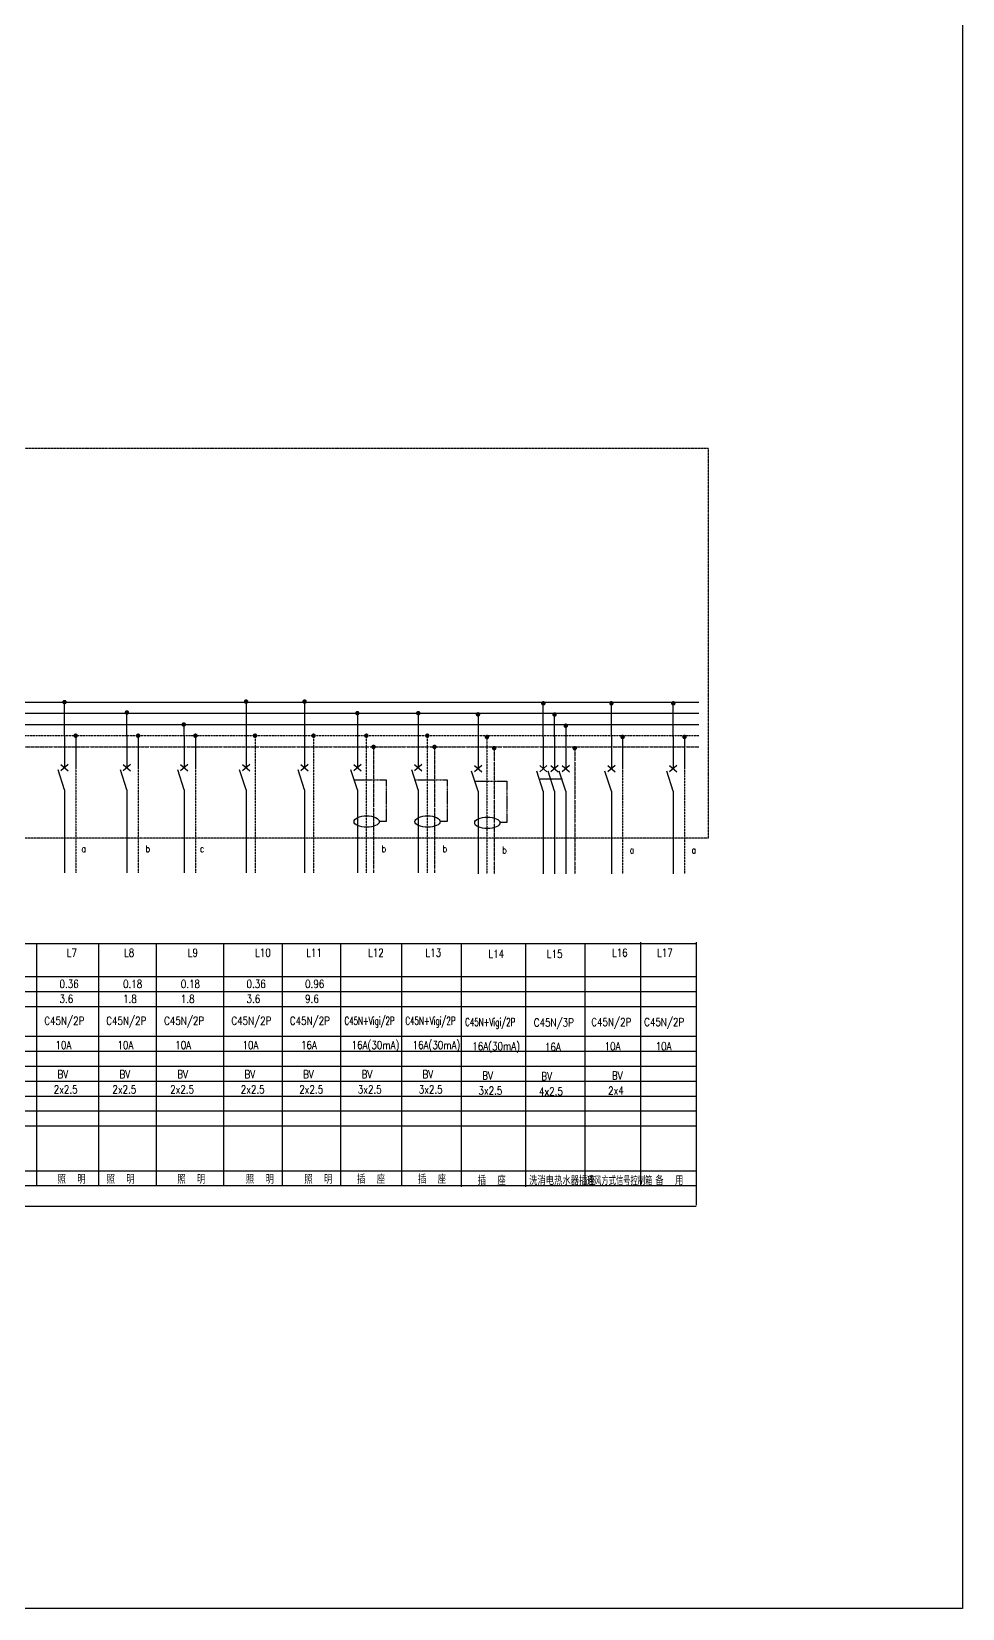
# Model space of a CAD drawing. Extents: x -170759 to 304867, y -311201 to 112352.
# Drawn here: x 81724 to 110797, y -104283 to -55029 of the extents above; entities that cross this region are included whole.
import ezdxf

# ---------------------------------------------------------------- set-up
doc = ezdxf.new("R2010")
doc.units = 0
for name, pattern in [('CENTER2', [1.125, 0.75, -0.125, 0.125, -0.125]), ('DASHDOT', [1, 0.5, -0.25, 0, -0.25]), ('DASHED', [0.75, 0.5, -0.25]), ('DASHED2', [0.375, 0.25, -0.125]), ('HIDDENX2', [0.75, 0.5, -0.25])]:
    doc.linetypes.add(name, pattern=pattern)
doc.layers.get('0').update_dxf_attribs({"linetype": 'CONTINUOUS'})
for name, color, linetype in [('DL', 7, 'CONTINUOUS'), ('导线', 1, 'CONTINUOUS'), ('标注', 7, 'CONTINUOUS')]:
    doc.layers.add(name, color=color, linetype=linetype)
doc.styles.add('HZFS', font='txt.shx', dxfattribs={"width": 0.8, "bigfont": 'msi_fsx.shx'})

# ---------------------------------------------------------------- blocks, each defined once
blk = doc.blocks.new('DL')
at = {"layer": 'DL', "color": 1}
for p, q in [((0, 0), (0, -1420)), ((-163, -1279), (163, -1562)), ((163, -1279), (-163, -1562)), ((0, -2420), (-288, -1530)), ((0, -2420), (0, -3275))]:
    blk.add_line(p, q, dxfattribs=at)

msp = doc.modelspace()

# ---------------------------------------------------------------- linework, layer by layer
msp.add_lwpolyline([(110796.55916, -5775.22087), (110796.55916, -104282.61278), (41242.13485, -104282.61278), (41242.13485, -5775.22087)], close=True)
at = {"layer": 'DL', "color": 1}
for p, q in [((53343.65671, -75972.53896), (102565.76985, -75972.53896)), ((53343.65671, -76322.53897), (102565.76985, -76322.53897)), ((82752.54982, -77022.53899), (82752.54982, -75972.53896)), ((84701.92486, -77022.53899), (84701.92486, -76322.53897)), ((88424.12079, -75972.53896), (88424.12079, -77991.64013)), ((90251.49525, -75972.53896), (90251.49525, -77991.64013)), ((91899.1691, -76322.53897), (91899.1691, -77991.64013)), ((93802.53459, -76322.53897), (93802.53459, -77991.64013)), ((97707.1489, -77060.86841), (97707.1489, -76010.86838)), ((99833.38427, -77060.86841), (99833.38427, -76010.86838)), ((101765.87343, -77060.86841), (101765.87343, -76010.86838)), ((53343.65671, -76672.53898), (102565.76985, -76672.53898)), ((86492.94818, -77022.53899), (86492.94818, -76672.53898)), ((95667.54238, -76360.86839), (95667.54238, -78029.96955)), ((98057.14891, -77060.86841), (98057.14891, -76360.86839)), ((98407.14892, -76710.8684), (98407.14892, -78029.96955)), ((82752.54982, -77022.53899), (82752.54982, -77991.64013)), ((82752.54982, -77022.53899), (82752.54982, -77991.64013)), ((83102.54983, -77022.53899), (83102.54983, -77991.64013)), ((84701.92486, -77022.53899), (84701.92486, -77991.64013)), ((84701.92486, -77022.53899), (84701.92486, -77991.64013)), ((85051.92487, -77022.53899), (85051.92487, -77991.64013)), ((86492.94818, -77022.53899), (86492.94818, -77991.64013)), ((86842.94819, -77022.53899), (86842.94819, -77991.64013)), ((88424.12079, -77022.53899), (88424.12079, -77991.64013)), ((90251.49525, -77022.53899), (90251.49525, -77991.64013)), ((91899.1691, -77022.53899), (91899.1691, -77991.64013)), ((93802.53459, -77022.53899), (93802.53459, -77991.64013)), ((95667.54238, -77060.86841), (95667.54238, -78029.96955)), ((97707.1489, -77060.86841), (97707.1489, -78029.96955)), ((98057.14891, -77060.86841), (98057.14891, -78029.96955)), ((98057.14891, -77060.86841), (98057.14891, -78029.96955)), ((98407.14892, -77060.86841), (98407.14892, -78029.96955)), ((99833.38427, -77060.86841), (99833.38427, -78029.96955)), ((100183.38428, -77060.86841), (100183.38428, -78029.96955)), ((101765.87343, -77060.86841), (101765.87343, -78029.96955)), ((102115.87344, -77060.86841), (102115.87344, -78029.96955)), ((97606.3489, -78373.49327), (98306.34892, -78373.49327)), ((91899.1691, -79197.13924), (91899.1691, -81301.51865)), ((93802.53459, -79197.13924), (93802.53459, -81301.51865)), ((95667.54238, -79235.46866), (95667.54238, -81339.84807)), ((97707.1489, -79275.91811), (97707.1489, -81339.84807)), ((98057.14891, -79275.91811), (98057.14891, -81339.84807)), ((98407.14892, -79235.46866), (98407.14892, -81339.84807))]:
    msp.add_line(p, q, dxfattribs=at)
at = {"layer": 'DL', "color": 1, "linetype": 'HIDDENX2'}
for p, q in [((83102.54983, -77022.53899), (83102.54983, -81301.51865)), ((85051.92487, -77022.53899), (85051.92487, -81301.51865)), ((86842.94819, -77022.53899), (86842.94819, -81301.51865)), ((88704.1208, -77022.53899), (88704.1208, -81301.51865)), ((90531.49526, -77022.53899), (90531.49526, -81301.51865)), ((92179.16911, -77022.53899), (92179.16911, -81301.51865)), ((94082.53459, -77022.53899), (94082.53459, -81301.51865)), ((95947.54238, -77060.86841), (95947.54238, -81339.84807)), ((100183.38428, -77060.86841), (100183.38428, -81339.84807)), ((102115.87344, -77060.86841), (102115.87344, -81339.84807))]:
    msp.add_line(p, q, dxfattribs=at)
at = {"layer": 'DL', "color": 1, "linetype": 'DASHDOT'}
for p, q in [((53401.47359, -77372.539), (102565.76985, -77372.539)), ((92404.79387, -77372.539), (92404.79387, -81301.51865)), ((94308.15935, -77372.539), (94308.15935, -81301.51865)), ((96173.16714, -77410.86842), (96173.16714, -81339.84807)), ((98687.14893, -77410.86842), (98687.14893, -81339.84807))]:
    msp.add_line(p, q, dxfattribs=at)
at = {"layer": 'DL'}
for p, q in [((81877.5498, -83508.97883), (81877.5498, -91076.57373)), ((83813.40516, -83508.97883), (83813.40516, -91076.57373)), ((85617.94816, -83508.97883), (85617.94816, -91076.57373)), ((87718.98454, -83508.97883), (87718.98454, -91076.57373)), ((89546.359, -83508.97883), (89546.359, -91076.57373)), ((91374.21452, -83508.97883), (91374.21452, -91076.57373)), ((93277.58001, -83508.97883), (93277.58001, -91076.57373)), ((95142.5878, -83547.30825), (95142.5878, -91114.90315)), ((97146.65055, -83547.30825), (97146.65055, -91114.90315)), ((98999.10418, -83508.97883), (98999.10418, -91076.57373)), ((100738.79832, -83470.64941), (100738.79832, -91076.57373)), ((102478.49247, -83470.64941), (102478.49247, -91683.9004))]:
    msp.add_line(p, q, dxfattribs=at)
at = {"layer": 'DL', "color": 1, "const_width": 70}
for points in [[(82717.54982, -75972.53896, 1), (82787.54982, -75972.53896, 1)], [(84666.92486, -76298.03897, 1), (84736.92486, -76298.03897, 1)], [(88389.12079, -75957.19524, 1), (88459.12079, -75957.19524, 1)], [(90216.49525, -75957.19524, 1), (90286.49525, -75957.19524, 1)], [(91864.1691, -76319.04588, 1), (91934.1691, -76319.04588, 1)], [(93767.53459, -76319.04588, 1), (93837.53459, -76319.04588, 1)], [(95632.54238, -76357.37531, 1), (95702.54238, -76357.37531, 1)], [(97672.1489, -76010.86838, 1), (97742.1489, -76010.86838, 1)], [(98022.14891, -76360.86839, 1), (98092.14891, -76360.86839, 1)], [(99798.38426, -76010.86838, 1), (99868.38427, -76010.86838, 1)], [(101730.87343, -76010.86838, 1), (101800.87343, -76010.86838, 1)], [(86478.94818, -76637.53898, 1), (86478.94818, -76707.53898, 1)], [(98372.14892, -76710.8684, 1), (98442.14892, -76710.8684, 1)], [(83067.54983, -77022.53899, 1), (83137.54983, -77022.53899, 1)], [(85016.92487, -77022.53899, 1), (85086.92487, -77022.53899, 1)], [(86807.94819, -77022.53899, 1), (86877.94819, -77022.53899, 1)], [(88669.1208, -77022.53899, 1), (88739.1208, -77022.53899, 1)], [(90496.49526, -77022.53899, 1), (90566.49526, -77022.53899, 1)], [(92144.16911, -77022.53899, 1), (92214.16911, -77022.53899, 1)], [(92369.79387, -77372.539, 1), (92439.79387, -77372.539, 1)], [(94047.53459, -77022.53899, 1), (94117.5346, -77022.53899, 1)], [(94273.15935, -77372.539, 1), (94343.15936, -77372.539, 1)], [(95912.54238, -77060.86841, 1), (95982.54239, -77060.86841, 1)], [(100148.38427, -77060.86841, 1), (100218.38428, -77060.86841, 1)], [(102080.87344, -77060.86841, 1), (102150.87344, -77060.86841, 1)], [(96138.16714, -77410.86842, 1), (96208.16715, -77410.86842, 1)], [(98652.14893, -77410.86842, 1), (98722.14893, -77410.86842, 1)]]:
    msp.add_lwpolyline(points, format="xyb", close=True, dxfattribs=at)
at = {"layer": '导线', "linetype": 'DASHED'}
msp.add_line((53394.32995, -77013.38271), (102565.76985, -77013.38271), dxfattribs=at)
at = {"layer": '导线'}
for p, q in [((82752.54982, -78716.78867), (82752.54982, -81301.51865)), ((84701.92486, -78716.78867), (84701.92486, -81301.51865)), ((86492.94818, -78716.78867), (86492.94818, -81301.51865)), ((88424.12079, -78716.78867), (88424.12079, -81301.51865)), ((90251.49525, -78716.78867), (90251.49525, -81301.51865)), ((99833.38427, -78755.1181), (99833.38427, -81339.84807)), ((101765.87343, -78755.1181), (101765.87343, -81339.84807))]:
    msp.add_line(p, q, dxfattribs=at)
at = {"layer": '标注', "linetype": 'DASHED2', "ltscale": 10}
for p, q in [((51178.48693, -68040.24616), (102857.79881, -68040.24616)), ((102857.79881, -68040.24616), (102857.79881, -80227.1063)), ((102857.79881, -80227.1063), (66094.31244, -80227.1063))]:
    msp.add_line(p, q, dxfattribs=at)
at = {"layer": '标注', "linetype": 'CENTER2'}
for p, q in [((91798.3691, -78405.16385), (92799.49036, -78405.16385)), ((92799.49036, -78405.16385), (92799.49036, -79700.71058)), ((93701.73458, -78405.16385), (94702.85584, -78405.16385)), ((94702.85584, -78405.16385), (94702.85584, -79700.71058)), ((95566.74237, -78443.49327), (96567.86363, -78443.49327)), ((96567.86363, -78443.49327), (96567.86363, -79739.04))]:
    msp.add_line(p, q, dxfattribs=at)
at = {"layer": '标注', "linetype": 'Continuous'}
for p, q in [((92799.49036, -79700.71058), (92583.41765, -79700.71058)), ((94702.85584, -79700.71058), (94486.78313, -79700.71058)), ((96567.86363, -79739.04), (96351.79092, -79739.04))]:
    msp.add_line(p, q, dxfattribs=at)
at = {"layer": '标注'}
for p, q in [((50663.2911, -83508.97883), (102478.49247, -83508.97883)), ((50663.2911, -84543.24021), (102478.49247, -84543.24021)), ((50663.2911, -85009.90689), (102478.49247, -85009.90689)), ((50663.2911, -85476.57357), (102478.49247, -85476.57357)), ((51864.37447, -86409.90693), (102478.49247, -86409.90693)), ((50663.2911, -86876.57361), (102478.49247, -86876.57361)), ((50663.2911, -87343.24029), (102478.49247, -87343.24029)), ((51864.37447, -87809.90697), (102478.49247, -87809.90697)), ((50663.2911, -88276.57365), (102478.49247, -88276.57365)), ((51864.37447, -88743.24033), (102478.49247, -88743.24033)), ((50663.2911, -89209.90701), (102478.49247, -89209.90701)), ((50663.2911, -90609.90705), (102478.49247, -90609.90705)), ((50663.2911, -91076.57373), (102478.49247, -91076.57373)), ((50663.2911, -91722.22983), (102478.49247, -91722.22983))]:
    msp.add_line(p, q, dxfattribs=at)
at = {"layer": '标注', "linetype": 'Continuous'}
for centre in [(92189.08321, -79705.32173), (94092.4487, -79705.32173), (95957.45649, -79743.65115)]:
    msp.add_ellipse(centre, major_axis=(394.46581, 0), ratio=0.4529657829, dxfattribs=at)

# ---------------------------------------------------------------- block references
at = {"layer": 'DL', "color": 1, "xscale": 0.7000000195985194, "yscale": 0.7000000195985194, "zscale": 0.7000000196000005}
for p in [(82752.54982, -77022.53899), (84701.92486, -77022.53899), (86492.94818, -77022.53899), (88424.12079, -77022.53899), (90251.49525, -77022.53899), (91899.1691, -77022.53899), (93802.53459, -77022.53899), (95667.54238, -77060.86841), (97707.1489, -77060.86841), (98057.14891, -77060.86841), (98407.14892, -77060.86841), (99833.38427, -77060.86841), (101765.87343, -77060.86841)]:
    msp.add_blockref('DL', p, dxfattribs=at)

# ---------------------------------------------------------------- texts
at = {"layer": 'DL', "linetype": 'DASHED', "style": 'HZFS', "width": 0.8}
for s, p in [('a', (83285.62242, -80658.9625)), ('b', (85288.24195, -80658.9625)), ('c', (86985.78703, -80658.9625)), ('b', (92660.30196, -80658.9625)), ('b', (94563.66744, -80658.9625)), ('b', (96428.67523, -80697.29192)), ('a', (100406.69529, -80697.29192)), ('a', (102339.18446, -80697.29192))]:
    msp.add_text(s, height=210.00001, dxfattribs=at).set_placement(p)
at = {"layer": 'DL', "style": 'HZFS'}
for s, width, p in [('L7', 0.8, (82823.72293, -83925.75009)), ('L8', 0.8, (84613.39565, -83925.75009)), ('L9', 0.8, (86605.56831, -83925.75009)), ('L10', 0.8, (88706.60008, -83925.75009)), ('L11', 0.8, (90303.73531, -83925.75009)), ('L12', 0.8, (92234.58453, -83925.75009)), ('L13', 0.8, (94027.49637, -83925.75009)), ('L14', 0.8, (95995.26281, -83964.07952)), ('L15', 0.8, (97817.50164, -83964.07952)), ('L16', 0.8, (99851.77919, -83925.75009)), ('L17', 0.8, (101260.56179, -83925.75009)), ('0.36', 0.8, (82597.60115, -84899.66188)), ('0.18', 0.8, (84581.61513, -84899.66188)), ('0.18', 0.8, (86386.15813, -84899.66188)), ('0.36', 0.8, (88439.03589, -84899.66188)), ('0.96', 0.8, (90266.41035, -84899.66188)), ('3.6', 0.8, (82597.60115, -85366.32856)), ('1.8', 0.8, (84581.61513, -85366.32856)), ('1.8', 0.8, (86386.15813, -85366.32856)), ('3.6', 0.8, (88439.03589, -85366.32856)), ('9.6', 0.8, (90266.41035, -85366.32856)), ('C45N/2P', 0.8, (82122.58002, -86052.39396)), ('C45N/2P', 0.8, (84058.43539, -86052.39396)), ('C45N/2P', 0.8, (85862.97838, -86052.39396)), ('C45N/2P', 0.8, (87964.01477, -86052.39396)), ('C45N/2P', 0.8, (89791.38923, -86052.39396)), ('C45N+Vigi/2P', 0.65, (91496.12512, -86052.39396)), ('C45N+Vigi/2P', 0.65, (93399.4906, -86052.39396)), ('C45N+Vigi/2P', 0.65, (95264.49839, -86090.72338)), ('C45N/3P', 0.8, (97408.98199, -86107.33506)), ('C45N/2P', 0.8, (99205.1444, -86090.72338)), ('C45N/2P', 0.8, (100854.41472, -86090.72338)), ('10A', 0.8, (82470.43611, -86808.54016)), ('10A', 0.8, (84406.29147, -86808.54016)), ('10A', 0.8, (86210.83447, -86808.54016)), ('10A', 0.8, (88311.87085, -86808.54016)), ('16A', 0.8, (90139.24531, -86808.54016)), ('16A(30mA)', 0.8, (91720.8601, -86808.54016)), ('16A(30mA)', 0.8, (93624.22559, -86808.54016)), ('16A(30mA)', 0.8, (95489.23338, -86846.86958)), ('16A', 0.8, (97756.84013, -86869.55698)), ('10A', 0.8, (99619.47071, -86846.86958)), ('10A', 0.8, (101215.96805, -86846.86958)), ('BV', 0.8, (82535.15252, -87724.21187)), ('BV', 0.8, (84471.00789, -87724.21187)), ('BV', 0.8, (86275.55088, -87724.21187)), ('BV', 0.8, (88376.58727, -87724.21187)), ('BV', 0.8, (90203.96173, -87724.21187)), ('BV', 0.8, (92031.81725, -87724.21187)), ('BV', 0.8, (93935.18274, -87724.21187)), ('BV', 0.8, (95800.19053, -87762.54129)), ('BV', 0.8, (97644.26107, -87785.22869)), ('BV', 0.8, (99849.36814, -87762.54129)), ('2x2.5', 0.8, (82416.63919, -88195.55368)), ('2x2.5', 0.8, (84249.46303, -88195.55368)), ('2x2.5', 0.8, (86054.00602, -88195.55368)), ('2x2.5', 0.8, (88258.07393, -88195.55368)), ('2x2.5', 0.8, (90085.44839, -88195.55368)), ('3x2.5', 0.8, (91913.30392, -88195.55368)), ('3x2.5', 0.8, (93816.6694, -88195.55368)), ('3x2.5', 0.8, (95681.67719, -88233.88311)), ('4x2.5', 0.8, (97572.12832, -88256.5705)), ('2x4', 0.8, (99727.99405, -88233.88311)), ('照  明', 0.8, (82536.68248, -91011.31884)), ('照  明', 0.8, (84069.04745, -91011.31884)), ('照  明', 0.8, (86277.08084, -91011.31884)), ('照  明', 0.8, (88414.50088, -91011.31884)), ('照  明', 0.8, (90241.87534, -91011.31884)), ('插  座', 0.8, (91889.24186, -91011.31884)), ('插  座', 0.8, (93792.60734, -91011.31884)), ('插  座', 0.8, (95657.61513, -91049.64827)), ('洗消电热水器插座', 0.8, (97262.03722, -91054.39603)), ('通风方式信号控制箱', 0.7, (99064.84316, -91062.1161)), ('备  用', 0.8, (101205.50069, -91050.2316))]:
    msp.add_text(s, height=250.000007, dxfattribs=dict(at, width=width)).set_placement(p)

doc.saveas('drawing.dxf')
